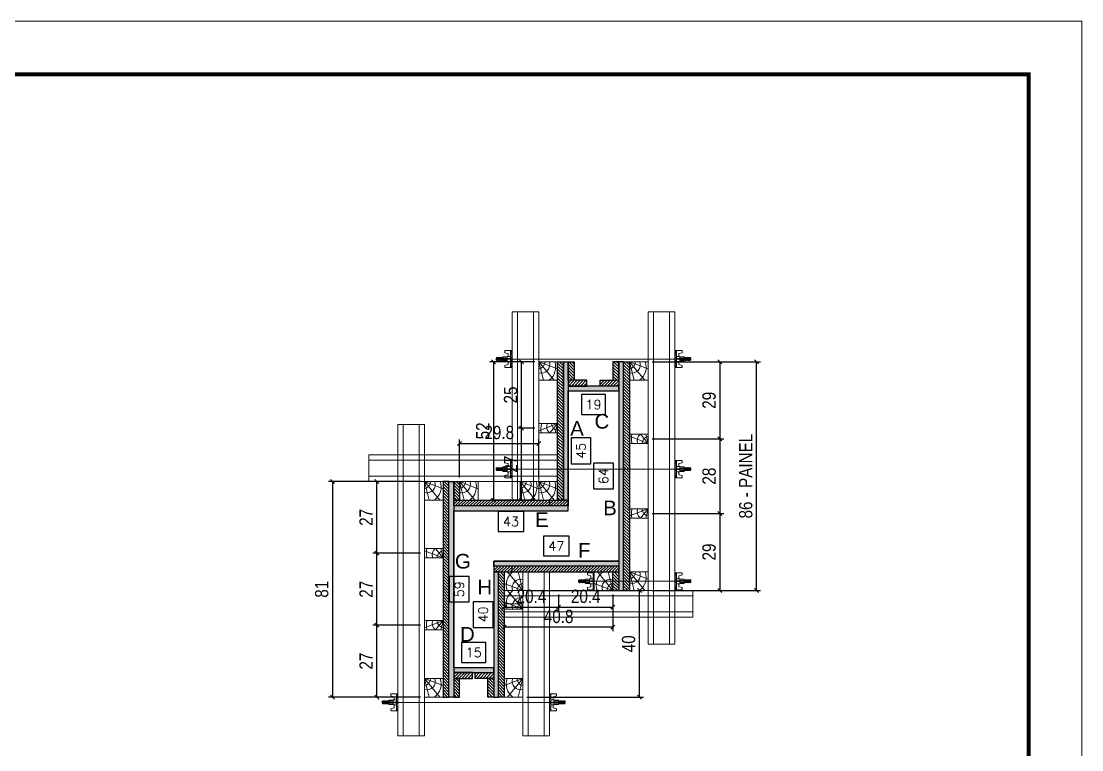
# Model space of a CAD drawing. Extents: x 14400 to 27878, y -21631 to 6985.
# Drawn here: x 16687 to 17483, y -8494 to -7947 of the extents above; entities that cross this region are included whole.
import ezdxf
from ezdxf.enums import TextEntityAlignment as Align

# ---------------------------------------------------------------- set-up
doc = ezdxf.new("R2010")
doc.units = 0
doc.linetypes.add('DASHED', pattern=[0.75, 0.5, -0.25])
for name, color, linetype in [('CHAPA', 1, 'Continuous'), ('COTA', 241, 'Continuous'), ('F-PILARES-S', 170, 'Continuous'), ('MEIO_PONT', 93, 'Continuous'), ('SARRAFO', 251, 'Continuous'), ('TEXTO_GERAL', 7, 'Continuous')]:
    doc.layers.add(name, color=color, linetype=linetype)
for name, color, linetype, lineweight in [('Folhas', 255, 'Continuous', 9), ('Hachura', 251, 'Continuous', 9), ('Madeira', 126, 'Continuous', 18), ('Perfil Metálico', 224, 'Continuous', 18), ('SARRAFO DE PRESSAO', 251, 'DASHED', 9)]:
    doc.layers.add(name, color=color, linetype=linetype, lineweight=lineweight)
doc.styles.add('ARIAL', font='arial.ttf')
doc.styles.add('COTA TECNICA 2X', font='techl___.ttf', dxfattribs={"height": 10})
doc.styles.add('ROMANS', font='romans.shx')
doc.dimstyles.new('SECAO PILAR', dxfattribs={"dimtxt": 10, "dimasz": 3, "dimexe": 3, "dimexo": 3, "dimgap": 3, "dimtad": 1, "dimdec": 1, "dimlfac": 0.5, "dimzin": 12, "dimdsep": 46, "dimtxsty": 'COTA TECNICA 2X', "dimblk1": 'OBLIQUE', "dimblk2": 'OBLIQUE', "dimsah": 1, "dimcen": 0.9, "dimclrd": 256, "dimclre": 256, "dimclrt": 256, "dimadec": 1, "dimazin": 3, "dimtfac": 1, "dimtdec": 1, "dimtmove": 0, "dimatfit": 3, "dimfxl": 1, "dimtolj": 1, "dimtzin": 12, "dimarcsym": 0})
doc.dimstyles.new('SECÇÃO 2', dxfattribs={"dimtxt": 7, "dimasz": 6, "dimexe": 0.18, "dimexo": 2, "dimgap": -4, "dimtad": 3, "dimdec": 1, "dimlfac": 0.5, "dimzin": 12, "dimdsep": 46, "dimtxsty": 'ROMANS', "dimblk": 'ARCHTICK', "dimcen": 0.09, "dimse1": 1, "dimse2": 1, "dimsd1": 1, "dimsd2": 1, "dimclrd": 180, "dimclre": 5, "dimclrt": 1, "dimadec": 0, "dimazin": 3, "dimtfac": 1, "dimtdec": 1, "dimtofl": 0, "dimtmove": 0, "dimatfit": 3, "dimldrblk": 'ARCHTICK', "dimfxl": 1, "dimtolj": 1, "dimtzin": 0, "dimarcsym": 0})
pattern_1 = [(315, (39922.3262, -17578.5663), (1.12253202, 1.12253202), [])]
pattern_2 = [(225, (7884.9662, -31340.0226), (1.12253202, -1.12253202), [])]
pattern_3 = [(315, (39836.3262, -17488.5663), (1.12253202, 1.12253202), [])]
pattern_4 = [(225, (7798.9662, -31120.4226), (1.12253202, -1.12253202), [])]

# ---------------------------------------------------------------- blocks, each defined once
blk = doc.blocks.new('9999999999')
at = {"layer": 'Folhas'}
blk.add_lwpolyline([(98138.98, 34190.21), (99623.98, 34190.21), (99623.98, 35240.21), (98138.98, 35240.21)], close=True, dxfattribs=at)
at = {"layer": 'Folhas', "color": 30, "const_width": 3}
blk.add_lwpolyline([(98213.98, 34230.21), (99583.98, 34230.21), (99583.98, 35200.21), (98213.98, 35200.21)], close=True, dxfattribs=at)
blk = doc.blocks.new('*D2943')
at = {"layer": 'COTA', "color": 180, "lineweight": -2, "transparency": 16777216}
for p, q in [((17098.25, -8333.61), (17078.92, -8333.61)), ((17078.92, -8333.61), (17078.92, -8348.61)), ((17098.25, -8348.61), (17098.25, -8333.61)), ((17078.92, -8348.61), (17098.25, -8348.61))]:
    blk.add_line(p, q, dxfattribs=at)
at = {"layer": 'Defpoints', "color": 0, "transparency": 16777216}
for p in [(17041.58, -8352.61), (17135.58, -8352.61), (17135.58, -8352.61)]:
    blk.add_point(p, dxfattribs=at)
at = {"layer": 'COTA', "color": 1, "transparency": 16777216, "insert": (17088.58, -8341.11), "char_height": 7, "attachment_point": 5, "style": 'ROMANS'}
blk.add_mtext('\\A1;47', dxfattribs=at)
blk = doc.blocks.new('_ArchTick')
at = {"color": 0, "linetype": 'ByBlock', "const_width": 0.15}
blk.add_lwpolyline([(-0.5, -0.5), (0.5, 0.5)], dxfattribs=at)
blk = doc.blocks.new('*D2944')
at = {"layer": 'COTA', "color": 180, "lineweight": -2, "transparency": 16777216}
for p, q in [((17131.58, -8278.95), (17116.58, -8278.95)), ((17116.58, -8278.95), (17116.58, -8298.28)), ((17131.58, -8298.28), (17131.58, -8278.95)), ((17116.58, -8298.28), (17131.58, -8298.28))]:
    blk.add_line(p, q, dxfattribs=at)
at = {"layer": 'Defpoints', "color": 0, "transparency": 16777216}
for p in [(17135.58, -8224.61), (17135.58, -8352.61), (17135.58, -8352.61)]:
    blk.add_point(p, dxfattribs=at)
at = {"layer": 'COTA', "color": 1, "transparency": 16777216, "insert": (17124.08, -8288.61), "char_height": 7, "attachment_point": 5, "rotation": 90, "style": 'ROMANS'}
blk.add_mtext('\\A1;64', dxfattribs=at)
blk = doc.blocks.new('*D2945')
at = {"layer": 'COTA', "color": 180, "lineweight": -2, "transparency": 16777216}
for p, q in [((17114.7, -8259.95), (17099.7, -8259.95)), ((17099.7, -8259.95), (17099.7, -8279.28)), ((17114.7, -8279.28), (17114.7, -8259.95)), ((17099.7, -8279.28), (17114.7, -8279.28))]:
    blk.add_line(p, q, dxfattribs=at)
at = {"layer": 'Defpoints', "color": 0, "transparency": 16777216}
for p in [(17097.58, -8224.61), (17118.7, -8224.61), (17097.58, -8314.61)]:
    blk.add_point(p, dxfattribs=at)
at = {"layer": 'COTA', "color": 1, "transparency": 16777216, "insert": (17107.2, -8269.61), "char_height": 7, "attachment_point": 5, "rotation": 90, "style": 'ROMANS'}
blk.add_mtext('\\A1;45', dxfattribs=at)
blk = doc.blocks.new('*D2946')
at = {"layer": 'COTA', "color": 180, "lineweight": -2, "transparency": 16777216}
for p, q in [((17125.58, -8227.36), (17107.58, -8227.36)), ((17107.58, -8227.36), (17107.58, -8242.36)), ((17125.58, -8242.36), (17125.58, -8227.36)), ((17107.58, -8242.36), (17125.58, -8242.36))]:
    blk.add_line(p, q, dxfattribs=at)
at = {"layer": 'Defpoints', "color": 0, "transparency": 16777216}
for p in [(17097.58, -8224.61), (17135.58, -8224.61), (17097.58, -8246.36)]:
    blk.add_point(p, dxfattribs=at)
at = {"layer": 'COTA', "color": 1, "transparency": 16777216, "insert": (17116.58, -8234.86), "char_height": 7, "attachment_point": 5, "style": 'ROMANS'}
blk.add_mtext('\\A1;19', dxfattribs=at)
blk = doc.blocks.new('*D2947')
at = {"layer": 'COTA', "color": 180, "lineweight": -2, "transparency": 16777216}
for p, q in [((17064.25, -8315.25), (17044.92, -8315.25)), ((17044.92, -8315.25), (17044.92, -8330.25)), ((17064.25, -8330.25), (17064.25, -8315.25)), ((17044.92, -8330.25), (17064.25, -8330.25))]:
    blk.add_line(p, q, dxfattribs=at)
at = {"layer": 'Defpoints', "color": 0, "transparency": 16777216}
for p in [(17011.58, -8314.61), (17097.58, -8314.61), (17097.58, -8334.25)]:
    blk.add_point(p, dxfattribs=at)
at = {"layer": 'COTA', "color": 1, "transparency": 16777216, "insert": (17054.58, -8322.75), "char_height": 7, "attachment_point": 5, "style": 'ROMANS'}
blk.add_mtext('\\A1;43', dxfattribs=at)
blk = doc.blocks.new('*D2948')
at = {"layer": 'COTA', "color": 180, "lineweight": -2, "transparency": 16777216}
for p, q in [((17023.27, -8364.11), (17008.27, -8364.11)), ((17008.27, -8364.11), (17008.27, -8383.11)), ((17023.27, -8383.11), (17023.27, -8364.11)), ((17008.27, -8383.11), (17023.27, -8383.11))]:
    blk.add_line(p, q, dxfattribs=at)
at = {"layer": 'Defpoints', "color": 0, "transparency": 16777216}
for p in [(17011.58, -8314.61), (17011.58, -8432.61), (17027.27, -8432.61)]:
    blk.add_point(p, dxfattribs=at)
at = {"layer": 'COTA', "color": 1, "transparency": 16777216, "insert": (17015.77, -8373.61), "char_height": 7, "attachment_point": 5, "rotation": 90, "style": 'ROMANS'}
blk.add_mtext('\\A1;59', dxfattribs=at)
blk = doc.blocks.new('*D2949')
at = {"layer": 'COTA', "color": 180, "lineweight": -2, "transparency": 16777216}
for p, q in [((17041.18, -8382.95), (17026.18, -8382.95)), ((17026.18, -8382.95), (17026.18, -8402.28)), ((17041.18, -8402.28), (17041.18, -8382.95)), ((17026.18, -8402.28), (17041.18, -8402.28))]:
    blk.add_line(p, q, dxfattribs=at)
at = {"layer": 'Defpoints', "color": 0, "transparency": 16777216}
for p in [(17041.58, -8352.61), (17041.58, -8432.61), (17045.18, -8432.61)]:
    blk.add_point(p, dxfattribs=at)
at = {"layer": 'COTA', "color": 1, "transparency": 16777216, "insert": (17033.68, -8392.61), "char_height": 7, "attachment_point": 5, "rotation": 90, "style": 'ROMANS'}
blk.add_mtext('\\A1;40', dxfattribs=at)
blk = doc.blocks.new('*D2950')
at = {"layer": 'COTA', "color": 180, "lineweight": -2, "transparency": 16777216}
for p, q in [((17035.75, -8413.61), (17017.42, -8413.61)), ((17017.42, -8413.61), (17017.42, -8428.61)), ((17035.75, -8428.61), (17035.75, -8413.61)), ((17017.42, -8428.61), (17035.75, -8428.61))]:
    blk.add_line(p, q, dxfattribs=at)
at = {"layer": 'Defpoints', "color": 0, "transparency": 16777216}
for p in [(17011.58, -8432.61), (17011.58, -8432.61), (17041.58, -8432.61)]:
    blk.add_point(p, dxfattribs=at)
at = {"layer": 'COTA', "color": 1, "transparency": 16777216, "insert": (17026.58, -8421.11), "char_height": 7, "attachment_point": 5, "style": 'ROMANS'}
blk.add_mtext('\\A1;15', dxfattribs=at)
blk = doc.blocks.new('_Oblique')
at = {"color": 0, "linetype": 'ByBlock', "lineweight": -2}
blk.add_line((-0.5, -0.5), (0.5, 0.5), dxfattribs=at)
blk = doc.blocks.new('*D2951')
at = {"layer": 'COTA', "lineweight": -2, "transparency": 16777216}
for p, q in [((17160.58, -8202.61), (17242.13, -8202.61)), ((17239.13, -8374.61), (17239.13, -8202.61)), ((17160.58, -8374.61), (17242.13, -8374.61))]:
    blk.add_line(p, q, dxfattribs=at)
at = {"layer": 'Defpoints', "color": 0, "transparency": 16777216}
for p in [(17157.58, -8202.61), (17239.13, -8202.61), (17157.58, -8374.61)]:
    blk.add_point(p, dxfattribs=at)
at = {"layer": 'COTA', "lineweight": -2, "transparency": 16777216, "xscale": 3, "yscale": 3, "zscale": 3}
for p, rotation in [((17239.13, -8202.61), 90), ((17239.13, -8374.61), 270)]:
    blk.add_blockref('_Oblique', p, dxfattribs=dict(at, rotation=rotation))
at = {"layer": 'COTA', "transparency": 16777216, "insert": (17231.01, -8288.61), "char_height": 10, "attachment_point": 5, "rotation": 90, "style": 'COTA TECNICA 2X'}
blk.add_mtext('\\A1;86 - PAINEL', dxfattribs=at)
blk = doc.blocks.new('PONTALETE')
at = {"layer": 'Madeira'}
for q in [(2.71, 7), (7, 5.76), (7, 1.74)]:
    blk.add_line((0, 0), q, dxfattribs=at)
blk.add_lwpolyline([(0, 0), (7, 0), (7, 7), (0, 7)], close=True, dxfattribs=at)
for centre, radius, start, end in [((2.04, 0.06), 6.23, 37.2818, 109.0913), ((1.09, 0.9), 3.19, 343.603, 109.9847), ((-0.21, -0.78), 3.09, 14.6322, 86.0383)]:
    blk.add_arc(centre, radius, start, end, dxfattribs=at)
blk = doc.blocks.new('MEIO PONTALETE')
at = {"layer": 'Madeira'}
for q in [(2.71, 7), (3.5, 2.88), (3.5, 0.87)]:
    blk.add_line((0, 0), q, dxfattribs=at)
blk.add_lwpolyline([(0, 0), (3.5, 0), (3.5, 7), (0, 7)], close=True, dxfattribs=at)
for centre, radius, start, end in [((2.04, 0.06), 6.23, 76.4499, 109.0913), ((1.09, 0.9), 3.19, 40.9063, 109.9847), ((-0.21, -0.78), 3.09, 14.6322, 86.0383)]:
    blk.add_arc(centre, radius, start, end, dxfattribs=at)
blk = doc.blocks.new('*D2952')
at = {"layer": 'COTA', "lineweight": -2, "transparency": 16777216}
for p, q in [((16986.58, -8400.61), (16950.78, -8400.61)), ((16953.78, -8454.61), (16953.78, -8400.61)), ((16986.58, -8454.61), (16950.78, -8454.61))]:
    blk.add_line(p, q, dxfattribs=at)
at = {"layer": 'Defpoints', "color": 0, "transparency": 16777216}
for p in [(16953.78, -8400.61), (16989.58, -8400.61), (16989.58, -8454.61)]:
    blk.add_point(p, dxfattribs=at)
at = {"layer": 'COTA', "lineweight": -2, "transparency": 16777216, "xscale": 3, "yscale": 3, "zscale": 3}
for p, rotation in [((16953.78, -8400.61), 90), ((16953.78, -8454.61), 270)]:
    blk.add_blockref('_Oblique', p, dxfattribs=dict(at, rotation=rotation))
at = {"layer": 'COTA', "transparency": 16777216, "insert": (16945.7, -8427.61), "char_height": 10, "attachment_point": 5, "rotation": 90, "style": 'COTA TECNICA 2X'}
blk.add_mtext('\\A1;27', dxfattribs=at)
blk = doc.blocks.new('*D2953')
at = {"layer": 'COTA', "lineweight": -2, "transparency": 16777216}
for p, q in [((16986.58, -8346.61), (16950.78, -8346.61)), ((16953.78, -8400.61), (16953.78, -8346.61)), ((16986.58, -8400.61), (16950.78, -8400.61))]:
    blk.add_line(p, q, dxfattribs=at)
at = {"layer": 'Defpoints', "color": 0, "transparency": 16777216}
for p in [(16953.78, -8346.61), (16989.58, -8346.61), (16989.58, -8400.61)]:
    blk.add_point(p, dxfattribs=at)
at = {"layer": 'COTA', "lineweight": -2, "transparency": 16777216, "xscale": 3, "yscale": 3, "zscale": 3}
for p, rotation in [((16953.78, -8346.61), 90), ((16953.78, -8400.61), 270)]:
    blk.add_blockref('_Oblique', p, dxfattribs=dict(at, rotation=rotation))
at = {"layer": 'COTA', "transparency": 16777216, "insert": (16945.7, -8373.61), "char_height": 10, "attachment_point": 5, "rotation": 90, "style": 'COTA TECNICA 2X'}
blk.add_mtext('\\A1;27', dxfattribs=at)
blk = doc.blocks.new('*D2954')
at = {"layer": 'COTA', "lineweight": -2, "transparency": 16777216}
for p, q in [((16986.58, -8292.61), (16950.78, -8292.61)), ((16953.78, -8346.61), (16953.78, -8292.61)), ((16986.58, -8346.61), (16950.78, -8346.61))]:
    blk.add_line(p, q, dxfattribs=at)
at = {"layer": 'Defpoints', "color": 0, "transparency": 16777216}
for p in [(16953.78, -8292.61), (16989.58, -8292.61), (16989.58, -8346.61)]:
    blk.add_point(p, dxfattribs=at)
at = {"layer": 'COTA', "lineweight": -2, "transparency": 16777216, "xscale": 3, "yscale": 3, "zscale": 3}
for p, rotation in [((16953.78, -8292.61), 90), ((16953.78, -8346.61), 270)]:
    blk.add_blockref('_Oblique', p, dxfattribs=dict(at, rotation=rotation))
at = {"layer": 'COTA', "transparency": 16777216, "insert": (16945.7, -8319.61), "char_height": 10, "attachment_point": 5, "rotation": 90, "style": 'COTA TECNICA 2X'}
blk.add_mtext('\\A1;27', dxfattribs=at)
blk = doc.blocks.new('C')
at = {"layer": 'Hachura', "color": 0}
for p, q in [((0, 3.22), (0, -3.22)), ((0.45, 3.22), (0, 3.22)), ((0.46, 3.16), (0, 3.16)), ((0.46, 3.05), (0, 3.05)), ((0.46, 2.88), (0, 2.88)), ((0, 2.75), (0, -1.16)), ((0.46, 2.65), (0, 2.65)), ((0.46, 2.23), (0, 2.23)), ((0.46, 1.51), (0, 1.51)), ((0.39, 0.49), (0.17, 0.49)), ((0.45, -3.23), (0.45, 3.22)), ((0.45, 3.22), (2.58, 3.22)), ((1.74, 0.97), (0.45, 0.97)), ((1.45, 0.1), (0.45, 0.1)), ((1.35, 1.94), (1.35, 0.96)), ((2.58, 2.39), (1.47, 2.09)), ((1.74, -0.97), (1.74, 0.97)), ((1.74, 0.97), (1.74, 0.84)), ((1.74, 0.97), (1.74, 0.84)), ((1.74, 0.84), (3.35, 0.84)), ((3.35, 0.45), (1.74, 0.45)), ((2.58, 3.22), (2.58, 2.39)), ((3.32, 0.84), (3.32, -0.84)), ((3.35, 0.84), (3.35, -0.84)), ((3.68, 0.45), (3.35, 0.45)), ((3.84, -0.52), (3.35, 0.45)), ((3.35, 0.06), (3.67, -0.57)), ((3.68, 0.45), (4.16, -0.52)), ((3.72, 0.5), (4.25, -0.57)), ((4.37, -0.55), (3.83, 0.53)), ((4.15, 0.45), (3.93, 0.45)), ((4.42, -0.52), (3.93, 0.45)), ((4.15, 0.45), (4.26, 0.45)), ((4.26, 0.45), (4.74, -0.52)), ((4.3, 0.5), (4.83, -0.57)), ((4.95, -0.55), (4.41, 0.53)), ((4.51, 0.45), (4.84, 0.45)), ((5, -0.52), (4.51, 0.45)), ((4.84, 0.45), (5.32, -0.52)), ((4.88, 0.5), (5.41, -0.57)), ((5.53, -0.55), (4.99, 0.53)), ((5.58, -0.52), (5.09, 0.45)), ((5.42, 0.45), (5.09, 0.45)), ((5.58, -0.52), (5.09, 0.45)), ((5.42, 0.45), (5.74, -0.19)), ((5.46, 0.5), (5.74, -0.07)), ((5.74, 0.19), (5.57, 0.53)), ((5.74, 0.32), (5.68, 0.45)), ((5.68, 0.45), (5.74, 0.45)), ((5.74, 0.45), (5.9, 0.29)), ((5.74, 0.45), (5.74, -0.52)), ((5.9, -0.36), (5.9, 0.29)), ((0.45, 0), (0, 0)), ((0.46, -1.52), (0, -1.52)), ((0.46, -2.23), (0, -2.23)), ((0.46, -2.65), (0, -2.65)), ((0.46, -2.88), (0, -2.88)), ((0.46, -3.05), (0, -3.05)), ((0.46, -3.16), (0, -3.16)), ((0, -3.22), (2.57, -3.22)), ((0.08, -0.48), (0.29, -0.48)), ((0.29, -0.48), (0.4, -0.48)), ((0.45, 0), (0.45, -0.97)), ((0.45, -0.16), (1.45, -0.16)), ((0.45, -0.65), (0.45, -0.32)), ((0.45, -3.23), (0.45, -0.65)), ((0.45, -0.97), (1.74, -0.97)), ((1.35, -1.94), (1.35, -0.97)), ((2.58, -2.39), (1.47, -2.1)), ((3.35, -0.32), (1.74, -0.32)), ((3.35, -0.84), (1.74, -0.84)), ((2.58, -3.23), (2.58, -2.39)), ((3.35, -0.07), (3.58, -0.52)), ((3.35, -0.52), (3.58, -0.52)), ((3.84, -0.52), (4.16, -0.52)), ((4.42, -0.52), (4.74, -0.52)), ((4.63, -0.52), (4.74, -0.52)), ((5, -0.52), (5.32, -0.52)), ((5.58, -0.52), (5.74, -0.52)), ((5.74, -0.52), (5.9, -0.36)), ((5.74, -0.52), (5.74, -0.52))]:
    blk.add_line(p, q, dxfattribs=at)
for centre, radius, start, end in [((1.52, 1.94), 0.161, 104.7436, 180), ((1.44, -0.03), 0.129, 272.695, 87.305), ((3.81, 0.39), 0.143, 25.5688, 154.4312), ((4.39, 0.39), 0.143, 25.5688, 154.4312), ((4.97, 0.39), 0.143, 25.5688, 154.4312), ((5.55, 0.39), 0.143, 25.5688, 154.4312), ((0.17, -0.37), 0.174, 221.744, 317.8592), ((1.52, -1.94), 0.161, 180, 255.2564), ((3.71, -0.4), 0.174, 222.1408, 318.256), ((4.29, -0.4), 0.174, 222.1408, 318.256), ((4.87, -0.4), 0.174, 222.1408, 318.256), ((5.45, -0.4), 0.174, 222.1408, 318.256), ((5.61, -0.4), 0.174, 317.8592, 318.256)]:
    blk.add_arc(centre, radius, start, end, dxfattribs=at)
blk = doc.blocks.new('*D2955')
at = {"layer": 'COTA', "lineweight": -2, "transparency": 16777216}
for p, q in [((17066.58, -8374.61), (17154.1, -8374.61)), ((17151.1, -8454.61), (17151.1, -8374.61)), ((17066.58, -8454.61), (17154.1, -8454.61))]:
    blk.add_line(p, q, dxfattribs=at)
at = {"layer": 'Defpoints', "color": 0, "transparency": 16777216}
for p in [(17063.58, -8374.61), (17151.1, -8374.61), (17063.58, -8454.61)]:
    blk.add_point(p, dxfattribs=at)
at = {"layer": 'COTA', "lineweight": -2, "transparency": 16777216, "xscale": 3, "yscale": 3, "zscale": 3}
for p, rotation in [((17151.1, -8374.61), 90), ((17151.1, -8454.61), 270)]:
    blk.add_blockref('_Oblique', p, dxfattribs=dict(at, rotation=rotation))
at = {"layer": 'COTA', "transparency": 16777216, "insert": (17143, -8414.61), "char_height": 10, "attachment_point": 5, "rotation": 90, "style": 'COTA TECNICA 2X'}
blk.add_mtext('\\A1;40', dxfattribs=at)
blk = doc.blocks.new('*D2956')
at = {"layer": 'COTA', "lineweight": -2, "transparency": 16777216}
for p, q in [((17049.58, -8377.61), (17049.58, -8405.2)), ((17131.18, -8377.61), (17131.18, -8405.2)), ((17131.18, -8402.2), (17049.58, -8402.2))]:
    blk.add_line(p, q, dxfattribs=at)
at = {"layer": 'Defpoints', "color": 0, "transparency": 16777216}
for p in [(17049.58, -8374.61), (17131.18, -8374.61), (17049.58, -8402.2)]:
    blk.add_point(p, dxfattribs=at)
at = {"layer": 'COTA', "lineweight": -2, "transparency": 16777216, "xscale": 3, "yscale": 3, "zscale": 3, "rotation": 180}
blk.add_blockref('_Oblique', (17049.58, -8402.2), dxfattribs=at)
at = {"layer": 'COTA', "lineweight": -2, "transparency": 16777216, "xscale": 3, "yscale": 3, "zscale": 3}
blk.add_blockref('_Oblique', (17131.18, -8402.2), dxfattribs=at)
at = {"layer": 'COTA', "transparency": 16777216, "insert": (17090.38, -8394.08), "char_height": 10, "attachment_point": 5, "style": 'COTA TECNICA 2X'}
blk.add_mtext('\\A1;40.8', dxfattribs=at)
blk = doc.blocks.new('*D2965')
at = {"layer": 'COTA', "lineweight": -2, "transparency": 16777216}
for p, q in [((17049.58, -8377.61), (17049.58, -8390.09)), ((17090.38, -8377.61), (17090.38, -8390.09)), ((17049.58, -8387.09), (17090.38, -8387.09))]:
    blk.add_line(p, q, dxfattribs=at)
at = {"layer": 'Defpoints', "color": 0, "transparency": 16777216}
for p in [(17049.58, -8374.61), (17090.38, -8374.61), (17090.38, -8387.09)]:
    blk.add_point(p, dxfattribs=at)
at = {"layer": 'COTA', "lineweight": -2, "transparency": 16777216, "xscale": 3, "yscale": 3, "zscale": 3, "rotation": 180}
blk.add_blockref('_Oblique', (17049.58, -8387.09), dxfattribs=at)
at = {"layer": 'COTA', "lineweight": -2, "transparency": 16777216, "xscale": 3, "yscale": 3, "zscale": 3}
blk.add_blockref('_Oblique', (17090.38, -8387.09), dxfattribs=at)
at = {"layer": 'COTA', "transparency": 16777216, "insert": (17069.98, -8378.99), "char_height": 10, "attachment_point": 5, "style": 'COTA TECNICA 2X'}
blk.add_mtext('\\A1;20.4', dxfattribs=at)
blk = doc.blocks.new('*D2966')
at = {"layer": 'COTA', "lineweight": -2, "transparency": 16777216}
for p, q in [((17090.38, -8377.61), (17090.38, -8390.09)), ((17131.18, -8377.61), (17131.18, -8390.09)), ((17090.38, -8387.09), (17131.18, -8387.09))]:
    blk.add_line(p, q, dxfattribs=at)
at = {"layer": 'Defpoints', "color": 0, "transparency": 16777216}
for p in [(17090.38, -8374.61), (17131.18, -8374.61), (17131.18, -8387.09)]:
    blk.add_point(p, dxfattribs=at)
at = {"layer": 'COTA', "lineweight": -2, "transparency": 16777216, "xscale": 3, "yscale": 3, "zscale": 3, "rotation": 180}
blk.add_blockref('_Oblique', (17090.38, -8387.09), dxfattribs=at)
at = {"layer": 'COTA', "lineweight": -2, "transparency": 16777216, "xscale": 3, "yscale": 3, "zscale": 3}
blk.add_blockref('_Oblique', (17131.18, -8387.09), dxfattribs=at)
at = {"layer": 'COTA', "transparency": 16777216, "insert": (17110.78, -8378.99), "char_height": 10, "attachment_point": 5, "style": 'COTA TECNICA 2X'}
blk.add_mtext('\\A1;20.4', dxfattribs=at)
blk = doc.blocks.new('*D2967')
at = {"layer": 'COTA', "lineweight": -2, "transparency": 16777216}
for p, q in [((17072.58, -8202.61), (17038.58, -8202.61)), ((17041.58, -8202.61), (17041.58, -8306.61)), ((17072.58, -8306.61), (17038.58, -8306.61))]:
    blk.add_line(p, q, dxfattribs=at)
at = {"layer": 'Defpoints', "color": 0, "transparency": 16777216}
for p in [(17075.58, -8202.61), (17041.58, -8306.61), (17075.58, -8306.61)]:
    blk.add_point(p, dxfattribs=at)
at = {"layer": 'COTA', "lineweight": -2, "transparency": 16777216, "xscale": 3, "yscale": 3, "zscale": 3}
for p, rotation in [((17041.58, -8202.61), 90), ((17041.58, -8306.61), 270)]:
    blk.add_blockref('_Oblique', p, dxfattribs=dict(at, rotation=rotation))
at = {"layer": 'COTA', "transparency": 16777216, "insert": (17033.47, -8254.61), "char_height": 10, "attachment_point": 5, "rotation": 90, "style": 'COTA TECNICA 2X'}
blk.add_mtext('\\A1;52', dxfattribs=at)
blk = doc.blocks.new('*D2968')
at = {"layer": 'COTA', "lineweight": -2, "transparency": 16777216}
for p, q in [((16986.58, -8292.61), (16917.53, -8292.61)), ((16920.53, -8292.61), (16920.53, -8454.61)), ((16986.58, -8454.61), (16917.53, -8454.61))]:
    blk.add_line(p, q, dxfattribs=at)
at = {"layer": 'Defpoints', "color": 0, "transparency": 16777216}
for p in [(16989.58, -8292.61), (16920.53, -8454.61), (16989.58, -8454.61)]:
    blk.add_point(p, dxfattribs=at)
at = {"layer": 'COTA', "lineweight": -2, "transparency": 16777216, "xscale": 3, "yscale": 3, "zscale": 3}
for p, rotation in [((16920.53, -8292.61), 90), ((16920.53, -8454.61), 270)]:
    blk.add_blockref('_Oblique', p, dxfattribs=dict(at, rotation=rotation))
at = {"layer": 'COTA', "transparency": 16777216, "insert": (16912.43, -8373.61), "char_height": 10, "attachment_point": 5, "rotation": 90, "style": 'COTA TECNICA 2X'}
blk.add_mtext('\\A1;81', dxfattribs=at)
blk = doc.blocks.new('*D2969')
at = {"layer": 'COTA', "lineweight": -2, "transparency": 16777216}
for p, q in [((17072.58, -8252.61), (17059.45, -8252.61)), ((17062.45, -8306.61), (17062.45, -8252.61)), ((17072.58, -8306.61), (17059.45, -8306.61))]:
    blk.add_line(p, q, dxfattribs=at)
at = {"layer": 'Defpoints', "color": 0, "transparency": 16777216}
for p in [(17062.45, -8252.61), (17075.58, -8252.61), (17075.58, -8306.61)]:
    blk.add_point(p, dxfattribs=at)
at = {"layer": 'COTA', "lineweight": -2, "transparency": 16777216, "xscale": 3, "yscale": 3, "zscale": 3}
for p, rotation in [((17062.45, -8252.61), 90), ((17062.45, -8306.61), 270)]:
    blk.add_blockref('_Oblique', p, dxfattribs=dict(at, rotation=rotation))
at = {"layer": 'COTA', "transparency": 16777216, "insert": (17054.37, -8279.61), "char_height": 10, "attachment_point": 5, "rotation": 90, "style": 'COTA TECNICA 2X'}
blk.add_mtext('\\A1;27', dxfattribs=at)
blk = doc.blocks.new('*D2970')
at = {"layer": 'COTA', "lineweight": -2, "transparency": 16777216}
for p, q in [((17072.58, -8202.61), (17059.45, -8202.61)), ((17062.45, -8252.61), (17062.45, -8202.61)), ((17072.58, -8252.61), (17059.45, -8252.61))]:
    blk.add_line(p, q, dxfattribs=at)
at = {"layer": 'Defpoints', "color": 0, "transparency": 16777216}
for p in [(17062.45, -8202.61), (17075.58, -8202.61), (17075.58, -8252.61)]:
    blk.add_point(p, dxfattribs=at)
at = {"layer": 'COTA', "lineweight": -2, "transparency": 16777216, "xscale": 3, "yscale": 3, "zscale": 3}
for p, rotation in [((17062.45, -8202.61), 90), ((17062.45, -8252.61), 270)]:
    blk.add_blockref('_Oblique', p, dxfattribs=dict(at, rotation=rotation))
at = {"layer": 'COTA', "transparency": 16777216, "insert": (17054.34, -8227.61), "char_height": 10, "attachment_point": 5, "rotation": 90, "style": 'COTA TECNICA 2X'}
blk.add_mtext('\\A1;25', dxfattribs=at)
blk = doc.blocks.new('*D2971')
at = {"layer": 'COTA', "lineweight": -2, "transparency": 16777216}
for p, q in [((17160.58, -8202.61), (17214.56, -8202.61)), ((17211.56, -8202.61), (17211.56, -8260.61)), ((17160.58, -8260.61), (17214.56, -8260.61))]:
    blk.add_line(p, q, dxfattribs=at)
at = {"layer": 'Defpoints', "color": 0, "transparency": 16777216}
for p in [(17157.58, -8202.61), (17157.58, -8260.61), (17211.56, -8260.61)]:
    blk.add_point(p, dxfattribs=at)
at = {"layer": 'COTA', "lineweight": -2, "transparency": 16777216, "xscale": 3, "yscale": 3, "zscale": 3}
for p, rotation in [((17211.56, -8202.61), 90), ((17211.56, -8260.61), 270)]:
    blk.add_blockref('_Oblique', p, dxfattribs=dict(at, rotation=rotation))
at = {"layer": 'COTA', "transparency": 16777216, "insert": (17203.48, -8231.61), "char_height": 10, "attachment_point": 5, "rotation": 90, "style": 'COTA TECNICA 2X'}
blk.add_mtext('\\A1;29', dxfattribs=at)
blk = doc.blocks.new('*D2972')
at = {"layer": 'COTA', "lineweight": -2, "transparency": 16777216}
for p, q in [((17160.58, -8260.61), (17214.56, -8260.61)), ((17211.56, -8260.61), (17211.56, -8316.61)), ((17160.58, -8316.61), (17214.56, -8316.61))]:
    blk.add_line(p, q, dxfattribs=at)
at = {"layer": 'Defpoints', "color": 0, "transparency": 16777216}
for p in [(17157.58, -8260.61), (17157.58, -8316.61), (17211.56, -8316.61)]:
    blk.add_point(p, dxfattribs=at)
at = {"layer": 'COTA', "lineweight": -2, "transparency": 16777216, "xscale": 3, "yscale": 3, "zscale": 3}
for p, rotation in [((17211.56, -8260.61), 90), ((17211.56, -8316.61), 270)]:
    blk.add_blockref('_Oblique', p, dxfattribs=dict(at, rotation=rotation))
at = {"layer": 'COTA', "transparency": 16777216, "insert": (17203.47, -8288.61), "char_height": 10, "attachment_point": 5, "rotation": 90, "style": 'COTA TECNICA 2X'}
blk.add_mtext('\\A1;28', dxfattribs=at)
blk = doc.blocks.new('*D2973')
at = {"layer": 'COTA', "lineweight": -2, "transparency": 16777216}
for p, q in [((17160.58, -8316.61), (17214.56, -8316.61)), ((17211.56, -8316.61), (17211.56, -8374.61)), ((17160.58, -8374.61), (17214.56, -8374.61))]:
    blk.add_line(p, q, dxfattribs=at)
at = {"layer": 'Defpoints', "color": 0, "transparency": 16777216}
for p in [(17157.58, -8316.61), (17157.58, -8374.61), (17211.56, -8374.61)]:
    blk.add_point(p, dxfattribs=at)
at = {"layer": 'COTA', "lineweight": -2, "transparency": 16777216, "xscale": 3, "yscale": 3, "zscale": 3}
for p, rotation in [((17211.56, -8316.61), 90), ((17211.56, -8374.61), 270)]:
    blk.add_blockref('_Oblique', p, dxfattribs=dict(at, rotation=rotation))
at = {"layer": 'COTA', "transparency": 16777216, "insert": (17203.48, -8345.61), "char_height": 10, "attachment_point": 5, "rotation": 90, "style": 'COTA TECNICA 2X'}
blk.add_mtext('\\A1;29', dxfattribs=at)
blk = doc.blocks.new('*D2983')
at = {"layer": 'COTA', "lineweight": -2, "transparency": 16777216}
for p, q in [((17015.98, -8289.61), (17015.98, -8260.99)), ((17075.58, -8289.61), (17075.58, -8260.99)), ((17015.98, -8263.99), (17075.58, -8263.99))]:
    blk.add_line(p, q, dxfattribs=at)
at = {"layer": 'Defpoints', "color": 0, "transparency": 16777216}
for p in [(17075.58, -8263.99), (17015.98, -8292.61), (17075.58, -8292.61)]:
    blk.add_point(p, dxfattribs=at)
at = {"layer": 'COTA', "lineweight": -2, "transparency": 16777216, "xscale": 3, "yscale": 3, "zscale": 3, "rotation": 180}
blk.add_blockref('_Oblique', (17015.98, -8263.99), dxfattribs=at)
at = {"layer": 'COTA', "lineweight": -2, "transparency": 16777216, "xscale": 3, "yscale": 3, "zscale": 3}
blk.add_blockref('_Oblique', (17075.58, -8263.99), dxfattribs=at)
at = {"layer": 'COTA', "transparency": 16777216, "insert": (17045.78, -8255.89), "char_height": 10, "attachment_point": 5, "style": 'COTA TECNICA 2X'}
blk.add_mtext('\\A1;29.8', dxfattribs=at)

msp = doc.modelspace()

# ---------------------------------------------------------------- hatches: boundary and pattern name
at = {"layer": 'Hachura'}
h = msp.add_hatch(dxfattribs=at)
h.set_pattern_fill('ANSI31', color=256, scale=0.5, angle=270, style=0)
h.set_pattern_definition([(315, (39869.9262, -17430.5663), (1.12253202, 1.12253202), [])])
h.paths.add_polyline_path([(17093.985, -8202.614), (17089.585, -8202.614), (17089.585, -8306.614), (17093.985, -8306.614)])
h = msp.add_hatch(color=256, dxfattribs=at)
h.dxf.hatch_style = 1
h.paths.add_polyline_path([(17093.985, -8202.614), (17097.585, -8202.614), (17097.585, -8306.614), (17093.985, -8306.614)])
h = msp.add_hatch(dxfattribs=at)
h.set_pattern_fill('ANSI31', color=256, scale=0.5, angle=270, style=0)
h.set_pattern_definition(pattern_3)
h.paths.add_polyline_path([(17097.585, -8216.614), (17101.985, -8216.614), (17101.985, -8202.614), (17097.585, -8202.614)])
h = msp.add_hatch(dxfattribs=at)
h.set_pattern_fill('ANSI31', color=256, scale=0.5, angle=270, style=0)
h.set_pattern_definition(pattern_3)
h.paths.add_polyline_path([(17135.585, -8216.614), (17131.185, -8216.614), (17131.185, -8202.614), (17135.585, -8202.614)])
h = msp.add_hatch(color=256, dxfattribs=at)
h.dxf.hatch_style = 1
h.paths.add_polyline_path([(17139.185, -8202.614), (17135.585, -8202.614), (17135.585, -8374.614), (17139.185, -8374.614)])
h = msp.add_hatch(dxfattribs=at)
h.set_pattern_fill('ANSI31', color=256, scale=0.5, angle=270, style=0)
h.set_pattern_definition([(315, (39820.3262, -17498.9663), (1.12253202, 1.12253202), [])])
h.paths.add_polyline_path([(17143.585, -8202.614), (17139.185, -8202.614), (17139.185, -8374.614), (17143.585, -8374.614)])
h = msp.add_hatch(dxfattribs=at)
h.set_pattern_fill('ANSI31', color=256, scale=0.5, angle=180, style=0)
h.set_pattern_definition(pattern_4)
h.paths.add_polyline_path([(17097.585, -8221.014), (17097.585, -8216.614), (17111.585, -8216.614), (17111.585, -8221.014)])
h = msp.add_hatch(color=256, dxfattribs=at)
h.dxf.hatch_style = 1
h.paths.add_polyline_path([(17135.585, -8224.614), (17135.585, -8221.014), (17097.585, -8221.014), (17097.585, -8224.614)])
h = msp.add_hatch(color=256, dxfattribs=at)
h.dxf.hatch_style = 1
h.paths.add_polyline_path([(17135.585, -8224.614), (17135.585, -8221.014), (17097.585, -8221.014), (17097.585, -8224.614)])
h = msp.add_hatch(dxfattribs=at)
h.set_pattern_fill('ANSI31', color=256, scale=0.5, angle=180, style=0)
h.set_pattern_definition(pattern_4)
h.paths.add_polyline_path([(17135.585, -8221.014), (17135.585, -8216.614), (17121.585, -8216.614), (17121.585, -8221.014)])
h = msp.add_hatch(dxfattribs=at)
h.set_pattern_fill('ANSI31', color=256, scale=0.5, angle=270, style=0)
h.set_pattern_definition(pattern_1)
h.paths.add_polyline_path([(17007.985, -8454.614), (17003.585, -8454.614), (17003.585, -8292.614), (17007.985, -8292.614)])
h = msp.add_hatch(color=256, dxfattribs=at)
h.dxf.hatch_style = 1
h.paths.add_polyline_path([(17007.985, -8292.614), (17011.585, -8292.614), (17011.585, -8454.614), (17007.985, -8454.614)])
h = msp.add_hatch(dxfattribs=at)
h.set_pattern_fill('ANSI31', color=256, scale=0.5, angle=270, style=0)
h.set_pattern_definition(pattern_1)
h.paths.add_polyline_path([(17011.585, -8306.614), (17015.985, -8306.614), (17015.985, -8292.614), (17011.585, -8292.614)])
h = msp.add_hatch(color=256, dxfattribs=at)
h.dxf.hatch_style = 1
h.paths.add_polyline_path([(17097.585, -8314.614), (17097.585, -8311.014), (17011.585, -8311.014), (17011.585, -8314.614)])
h = msp.add_hatch(color=256, dxfattribs=at)
h.dxf.hatch_style = 1
h.paths.add_polyline_path([(17097.585, -8314.614), (17097.585, -8311.014), (17011.585, -8311.014), (17011.585, -8314.614)])
h = msp.add_hatch(color=256, dxfattribs=at)
h.dxf.hatch_style = 1
h.paths.add_polyline_path([(17135.585, -8352.614), (17135.585, -8356.214), (17041.585, -8356.214), (17041.585, -8352.614)])
h = msp.add_hatch(color=256, dxfattribs=at)
h.dxf.hatch_style = 1
h.paths.add_polyline_path([(17135.585, -8352.614), (17135.585, -8356.214), (17041.585, -8356.214), (17041.585, -8352.614)])
h = msp.add_hatch(color=256, dxfattribs=at)
h.dxf.hatch_style = 1
h.paths.add_polyline_path([(17045.185, -8360.614), (17041.585, -8360.614), (17041.585, -8454.614), (17045.185, -8454.614)])
h = msp.add_hatch(dxfattribs=at)
h.set_pattern_fill('ANSI31', color=256, scale=0.5, angle=270, style=0)
h.set_pattern_definition([(315, (39914.3262, -17578.5663), (1.12253202, 1.12253202), [])])
h.paths.add_polyline_path([(17049.585, -8360.614), (17045.185, -8360.614), (17045.185, -8454.614), (17049.585, -8454.614)])
h = msp.add_hatch(dxfattribs=at)
h.set_pattern_fill('ANSI31', color=256, scale=0.5, angle=270, style=0)
h.set_pattern_definition([(315, (39836.3262, -17495.7663), (1.12253202, 1.12253202), [])])
h.paths.add_polyline_path([(17135.585, -8360.614), (17131.185, -8360.614), (17131.185, -8374.614), (17135.585, -8374.614)])
h = msp.add_hatch(color=256, dxfattribs=at)
h.dxf.hatch_style = 1
h.paths.add_polyline_path([(17041.585, -8436.214), (17041.585, -8432.614), (17011.585, -8432.614), (17011.585, -8436.214)])
h = msp.add_hatch(color=256, dxfattribs=at)
h.dxf.hatch_style = 1
h.paths.add_polyline_path([(17041.585, -8436.214), (17041.585, -8432.614), (17011.585, -8432.614), (17011.585, -8436.214)])
h = msp.add_hatch(dxfattribs=at)
h.set_pattern_fill('ANSI31', color=256, scale=0.5, angle=180, style=0)
h.set_pattern_definition(pattern_2)
h.paths.add_polyline_path([(17011.585, -8440.614), (17011.585, -8436.214), (17025.585, -8436.214), (17025.585, -8440.614)])
h = msp.add_hatch(dxfattribs=at)
h.set_pattern_fill('ANSI31', color=256, scale=0.5, angle=180, style=0)
h.set_pattern_definition(pattern_2)
h.paths.add_polyline_path([(17041.585, -8440.614), (17041.585, -8436.214), (17027.585, -8436.214), (17027.585, -8440.614)])
h = msp.add_hatch(dxfattribs=at)
h.set_pattern_fill('ANSI31', color=256, scale=0.5, angle=270, style=0)
h.set_pattern_definition(pattern_1)
h.paths.add_polyline_path([(17011.585, -8440.614), (17015.985, -8440.614), (17015.985, -8454.614), (17011.585, -8454.614)])
h = msp.add_hatch(dxfattribs=at)
h.set_pattern_fill('ANSI31', color=256, scale=0.5, angle=270, style=0)
h.set_pattern_definition(pattern_1)
h.paths.add_polyline_path([(17041.585, -8440.614), (17037.185, -8440.614), (17037.185, -8454.614), (17041.585, -8454.614)])
at = {"layer": 'SARRAFO'}
h = msp.add_hatch(dxfattribs=at)
h.set_pattern_fill('ANSI31', color=256, scale=0.5, angle=180, style=0)
h.set_pattern_definition(pattern_2)
h.paths.add_polyline_path([(17011.585, -8306.614), (17011.585, -8311.014), (17097.585, -8311.014), (17097.585, -8306.614)])
h = msp.add_hatch(dxfattribs=at)
h.set_pattern_fill('ANSI31', color=256, scale=0.5, angle=180, style=0)
h.set_pattern_definition([(225, (7854.9662, -31378.0226), (1.12253202, -1.12253202), [])])
h.paths.add_polyline_path([(17041.585, -8360.614), (17041.585, -8356.214), (17135.585, -8356.214), (17135.585, -8360.614)])

# ---------------------------------------------------------------- linework, layer by layer
at = {"layer": 'CHAPA'}
for points in [[(17093.985, -8202.614), (17097.585, -8202.614), (17097.585, -8306.614), (17093.985, -8306.614), (17093.985, -8202.614)], [(17139.185, -8202.614), (17135.585, -8202.614), (17135.585, -8374.614), (17139.185, -8374.614), (17139.185, -8202.614)], [(17007.985, -8292.614), (17011.585, -8292.614), (17011.585, -8454.614), (17007.985, -8454.614), (17007.985, -8292.614)], [(17045.185, -8360.614), (17041.585, -8360.614), (17041.585, -8454.614), (17045.185, -8454.614), (17045.185, -8360.614)]]:
    msp.add_lwpolyline(points, dxfattribs=at)
for points in [[(17135.585, -8224.614), (17135.585, -8221.014), (17097.585, -8221.014), (17097.585, -8224.614)], [(17135.585, -8224.614), (17135.585, -8221.014), (17097.585, -8221.014), (17097.585, -8224.614)], [(17097.585, -8314.614), (17097.585, -8311.014), (17011.585, -8311.014), (17011.585, -8314.614)], [(17097.585, -8314.614), (17097.585, -8311.014), (17011.585, -8311.014), (17011.585, -8314.614)], [(17135.585, -8352.614), (17135.585, -8356.214), (17041.585, -8356.214), (17041.585, -8352.614)], [(17135.585, -8352.614), (17135.585, -8356.214), (17041.585, -8356.214), (17041.585, -8352.614)], [(17041.585, -8436.214), (17041.585, -8432.614), (17011.585, -8432.614), (17011.585, -8436.214)], [(17041.585, -8436.214), (17041.585, -8432.614), (17011.585, -8432.614), (17011.585, -8436.214)]]:
    msp.add_lwpolyline(points, close=True, dxfattribs=at)
at = {"layer": 'F-PILARES-S', "linetype": 'Continuous'}
msp.add_lwpolyline([(17011.585, -8432.614), (17011.585, -8314.614), (17097.585, -8314.614), (17097.585, -8224.614), (17135.585, -8224.614), (17135.585, -8352.614), (17041.585, -8352.614), (17041.585, -8432.614), (17011.585, -8432.614)], dxfattribs=at)
at = {"layer": 'Hachura'}
for p, q in [((17044.384, -8200.614), (17189.785, -8200.607)), ((17044.384, -8283.37), (17189.785, -8283.363)), ((17105.384, -8367.618), (17189.785, -8367.614)), ((17094.385, -8458.607), (16957.784, -8458.614))]:
    msp.add_line(p, q, dxfattribs=at)
at = {"layer": 'Madeira'}
for points in [[(17089.585, -8306.614), (17075.585, -8306.614), (17075.585, -8202.614), (17089.585, -8202.614)], [(17157.585, -8374.614), (17143.585, -8374.614), (17143.585, -8202.614), (17157.585, -8202.614)], [(17003.585, -8454.614), (16989.585, -8454.614), (16989.585, -8292.614), (17003.585, -8292.614)], [(17015.985, -8306.614), (17075.585, -8306.614), (17075.585, -8292.614), (17015.985, -8292.614)], [(17131.185, -8360.614), (17131.185, -8374.614), (17049.585, -8374.614), (17049.585, -8360.614)], [(17049.585, -8454.614), (17063.585, -8454.614), (17063.585, -8384.614), (17049.585, -8384.614)]]:
    msp.add_lwpolyline(points, close=True, dxfattribs=at)
at = {"layer": 'Perfil Metálico'}
for points in [[(17055.585, -8306.614), (17075.585, -8306.614), (17075.585, -8165.182), (17055.585, -8165.182)], [(17071.585, -8165.182), (17059.585, -8165.182), (17059.585, -8306.614), (17071.585, -8306.614)], [(17177.585, -8414.799), (17157.585, -8414.799), (17157.585, -8165.182), (17177.585, -8165.182)], [(17161.585, -8165.182), (17173.585, -8165.182), (17173.585, -8414.799), (17161.585, -8414.799)], [(16969.585, -8483.759), (16989.585, -8483.759), (16989.585, -8249.759), (16969.585, -8249.759)], [(16985.585, -8249.759), (16973.585, -8249.759), (16973.585, -8483.759), (16985.585, -8483.759)], [(16947.821, -8272.614), (16947.821, -8292.614), (17089.585, -8292.614), (17089.585, -8272.614)], [(17089.585, -8288.614), (17089.585, -8276.614), (16947.821, -8276.614), (16947.821, -8288.614)], [(17063.585, -8483.759), (17083.585, -8483.759), (17083.585, -8360.614), (17063.585, -8360.614)], [(17079.585, -8360.614), (17067.585, -8360.614), (17067.585, -8483.759), (17079.585, -8483.759)], [(17049.585, -8374.614), (17049.585, -8394.614), (17191.348, -8394.614), (17191.348, -8374.614)], [(17191.348, -8390.614), (17191.348, -8378.614), (17049.585, -8378.614), (17049.585, -8390.614)]]:
    msp.add_lwpolyline(points, close=True, dxfattribs=at)
at = {"layer": 'SARRAFO'}
for p, q in [((17083.585, -8306.614), (17083.585, -8311.014)), ((17055.585, -8360.614), (17055.585, -8356.214))]:
    msp.add_line(p, q, dxfattribs=at)
for points in [[(17089.585, -8306.614), (17089.585, -8202.614), (17093.985, -8202.614), (17093.985, -8306.614)], [(17101.985, -8202.614), (17101.985, -8216.614), (17097.585, -8216.614), (17097.585, -8202.614)], [(17131.185, -8202.614), (17131.185, -8216.614), (17135.585, -8216.614), (17135.585, -8202.614)], [(17139.185, -8374.614), (17139.185, -8202.614), (17143.585, -8202.614), (17143.585, -8374.614)], [(17111.585, -8216.614), (17097.585, -8216.614), (17097.585, -8221.014), (17111.585, -8221.014)], [(17121.585, -8216.614), (17135.585, -8216.614), (17135.585, -8221.014), (17121.585, -8221.014)], [(17003.585, -8292.614), (17003.585, -8454.614), (17007.985, -8454.614), (17007.985, -8292.614)], [(17015.985, -8292.614), (17015.985, -8306.614), (17011.585, -8306.614), (17011.585, -8292.614)], [(17097.585, -8311.014), (17011.585, -8311.014), (17011.585, -8306.614), (17097.585, -8306.614)], [(17135.585, -8356.214), (17041.585, -8356.214), (17041.585, -8360.614), (17135.585, -8360.614)], [(17045.185, -8454.614), (17045.185, -8360.614), (17049.585, -8360.614), (17049.585, -8454.614)], [(17131.185, -8374.614), (17131.185, -8360.614), (17135.585, -8360.614), (17135.585, -8374.614)], [(17025.585, -8436.214), (17011.585, -8436.214), (17011.585, -8440.614), (17025.585, -8440.614)], [(17027.585, -8436.214), (17041.585, -8436.214), (17041.585, -8440.614), (17027.585, -8440.614)], [(17015.985, -8454.614), (17015.985, -8440.614), (17011.585, -8440.614), (17011.585, -8454.614)], [(17037.185, -8454.614), (17037.185, -8440.614), (17041.585, -8440.614), (17041.585, -8454.614)]]:
    msp.add_lwpolyline(points, close=True, dxfattribs=at)

# ---------------------------------------------------------------- block references
at = {"layer": 'Hachura', "linetype": 'Continuous', "yscale": 2, "zscale": 2, "rotation": 180}
for p, xscale in [((17055.185, -8200.613), 2), ((17177.985, -8200.613), -2), ((17055.185, -8283.369), 2), ((17177.985, -8283.369), -2), ((17117.185, -8367.62), 2), ((17177.985, -8367.62), -2)]:
    msp.add_blockref('C', p, dxfattribs=dict(at, xscale=xscale))
at = {"layer": 'Hachura', "linetype": 'Continuous', "yscale": 2, "zscale": 2}
for p, xscale in [((16969.585, -8458.607), -2), ((17083.585, -8458.608), 2)]:
    msp.add_blockref('C', p, dxfattribs=dict(at, xscale=xscale))
at = {"layer": 'MEIO_PONT'}
for name, p, xscale, yscale, zscale, rotation in [('PONTALETE', (17075.585, -8202.614), 2, 2, 2, 270), ('PONTALETE', (17143.585, -8202.614), 2, 2, 2, 270), ('MEIO PONTALETE', (17089.585, -8249.114), -1.999999997962732, 1.999999997962732, 1.999999997962732, 90), ('MEIO PONTALETE', (17157.585, -8264.114), 1.999999997962732, 1.999999997962732, 1.999999997962732, 89.99999999999999), ('PONTALETE', (16989.585, -8292.614), 2, 2, 2, 270), ('PONTALETE', (17015.985, -8292.614), 2, 2, 2, 270), ('PONTALETE', (17061.585, -8292.614), 2, 2, 2, 270), ('PONTALETE', (17075.585, -8292.614), 2, 2, 2, 270), ('MEIO PONTALETE', (17157.585, -8313.114), -1.999999997962732, 1.999999997962732, 1.999999997962732, 90), ('MEIO PONTALETE', (17003.585, -8350.114), 1.999999997962732, 1.999999997962732, 1.999999997962732, 89.99999999999999), ('PONTALETE', (17063.585, -8374.614), 2, 2, 2, 89.99999999999999), ('PONTALETE', (17131.185, -8374.614), 2, 2, 2, 89.99999999999999), ('PONTALETE', (17143.585, -8360.614), 2, 2, 2, 270), ('PONTALETE', (17063.585, -8388.614), 2, 2, 2, 89.99999999999999), ('MEIO PONTALETE', (17003.585, -8397.114), -1.999999997962732, 1.999999997962732, 1.999999997962732, 90), ('PONTALETE', (16989.585, -8440.614), 2, 2, 2, 270), ('PONTALETE', (17063.585, -8440.614), -2, 2, 2, 90)]:
    msp.add_blockref(name, p, dxfattribs=dict(at, xscale=xscale, yscale=yscale, zscale=zscale, rotation=rotation))
at = {"layer": 'SARRAFO DE PRESSAO', "color": 6, "linetype": 'ByBlock'}
msp.add_blockref('9999999999', (-82140.511, -43186.954), dxfattribs=at)

# ---------------------------------------------------------------- texts
at = {"layer": 'TEXTO_GERAL', "style": 'ARIAL'}
for s, p in [('A', (17104.188, -8252.725)), ('C', (17122.912, -8247.424)), ('B', (17128.978, -8312.468)), ('E', (17077.823, -8321.314)), ('F', (17109.599, -8344.291)), ('G', (17018.452, -8352.568)), ('H', (17034.897, -8371.942)), ('D', (17021.829, -8407.456))]:
    msp.add_text(s, height=11, dxfattribs=at).set_placement(p, align=Align.MIDDLE_CENTER)

# ---------------------------------------------------------------- dimensions: what is measured, and where the dimension line sits
at = {"layer": 'COTA'}
for base, p1, p2, picture, middle in [((17041.576, -8306.614), (17075.585, -8202.614), (17075.585, -8306.614), '*D2967', (17033.467, -8254.614)), ((17062.447, -8202.614), (17075.585, -8252.614), (17075.585, -8202.614), '*D2970', (17054.338, -8227.614)), ((17062.447, -8252.614), (17075.585, -8306.614), (17075.585, -8252.614), '*D2969', (17054.374, -8279.614)), ((16920.529, -8454.614), (16989.585, -8292.614), (16989.585, -8454.614), '*D2968', (16912.434, -8373.614)), ((16953.776, -8292.614), (16989.585, -8346.614), (16989.585, -8292.614), '*D2954', (16945.703, -8319.614)), ((16953.776, -8346.614), (16989.585, -8400.614), (16989.585, -8346.614), '*D2953', (16945.703, -8373.614))]:
    dim = msp.add_linear_dim(base=base, p1=p1, p2=p2, angle=270, dimstyle='SECAO PILAR', override={"dimtmove": 1}, dxfattribs=at)
    dim.commit()
    dim.dimension.update_dxf_attribs({"geometry": picture, "text_midpoint": middle})
dim = msp.add_linear_dim(base=(17239.129, -8202.614), p1=(17157.585, -8374.614), p2=(17157.585, -8202.614), angle=270, text='<> - PAINEL', dimstyle='SECAO PILAR', dxfattribs=at)
dim.commit()
dim.dimension.update_dxf_attribs({"geometry": '*D2951', "text_midpoint": (17231.005, -8288.614)})
for base, p1, p2, dimstyle, picture, middle in [((17211.565, -8260.614), (17157.585, -8202.614), (17157.585, -8260.614), 'SECAO PILAR', '*D2971', (17203.477, -8231.614)), ((17211.565, -8316.614), (17157.585, -8260.614), (17157.585, -8316.614), 'SECAO PILAR', '*D2972', (17203.47, -8288.614)), ((17027.273, -8432.614), (17011.585, -8314.614), (17011.585, -8432.614), 'SECÇÃO 2', '*D2948', (17015.773, -8373.614)), ((17211.565, -8374.614), (17157.585, -8316.614), (17157.585, -8374.614), 'SECAO PILAR', '*D2973', (17203.477, -8345.614)), ((17151.098, -8374.614), (17063.585, -8454.614), (17063.585, -8374.614), 'SECAO PILAR', '*D2955', (17142.996, -8414.614)), ((16953.776, -8400.614), (16989.585, -8454.614), (16989.585, -8400.614), 'SECAO PILAR', '*D2952', (16945.703, -8427.614))]:
    dim = msp.add_linear_dim(base=base, p1=p1, p2=p2, angle=270, dimstyle=dimstyle, dxfattribs=at)
    dim.commit()
    dim.dimension.update_dxf_attribs({"geometry": picture, "text_midpoint": middle})
for base, p1, p2, picture, middle in [((17118.705, -8224.614), (17097.585, -8314.614), (17097.585, -8224.614), '*D2945', (17118.705, -8269.614)), ((17135.585, -8352.614), (17135.585, -8224.614), (17135.585, -8352.614), '*D2944', (17135.585, -8288.614)), ((17045.185, -8432.614), (17041.585, -8352.614), (17041.585, -8432.614), '*D2949', (17045.185, -8392.614))]:
    dim = msp.add_linear_dim(base=base, p1=p1, p2=p2, angle=270, dimstyle='SECÇÃO 2', dxfattribs=at)
    dim.commit()
    dim.dimension.update_dxf_attribs({"geometry": picture, "text_midpoint": middle, "dimtype": 160})
for base, p1, p2, picture, middle in [((17097.585, -8246.358), (17135.585, -8224.614), (17097.585, -8224.614), '*D2946', (17116.585, -8246.358)), ((17097.585, -8334.25), (17011.585, -8314.614), (17097.585, -8314.614), '*D2947', (17054.585, -8334.25)), ((17135.585, -8352.614), (17041.585, -8352.614), (17135.585, -8352.614), '*D2943', (17088.585, -8352.614)), ((17011.585, -8432.614), (17041.585, -8432.614), (17011.585, -8432.614), '*D2950', (17026.585, -8432.614))]:
    dim = msp.add_linear_dim(base=base, p1=p1, p2=p2, dimstyle='SECÇÃO 2', dxfattribs=at)
    dim.commit()
    dim.dimension.update_dxf_attribs({"geometry": picture, "text_midpoint": middle, "dimtype": 160})
dim = msp.add_linear_dim(base=(17075.585, -8263.995), p1=(17015.985, -8292.614), p2=(17075.585, -8292.614), dimstyle='SECAO PILAR', override={"dimtmove": 1}, dxfattribs=at)
dim.commit()
dim.dimension.update_dxf_attribs({"geometry": '*D2983', "text_midpoint": (17045.785, -8255.892)})
for base, p1, p2, picture, middle in [((17090.385, -8387.092), (17049.585, -8374.614), (17090.385, -8374.614), '*D2965', (17069.985, -8378.989)), ((17049.585, -8402.203), (17131.185, -8374.614), (17049.585, -8374.614), '*D2956', (17090.385, -8394.079)), ((17131.185, -8387.092), (17090.385, -8374.614), (17131.185, -8374.614), '*D2966', (17110.785, -8378.989))]:
    dim = msp.add_linear_dim(base=base, p1=p1, p2=p2, dimstyle='SECAO PILAR', dxfattribs=at)
    dim.commit()
    dim.dimension.update_dxf_attribs({"geometry": picture, "text_midpoint": middle})

doc.saveas('drawing.dxf')
